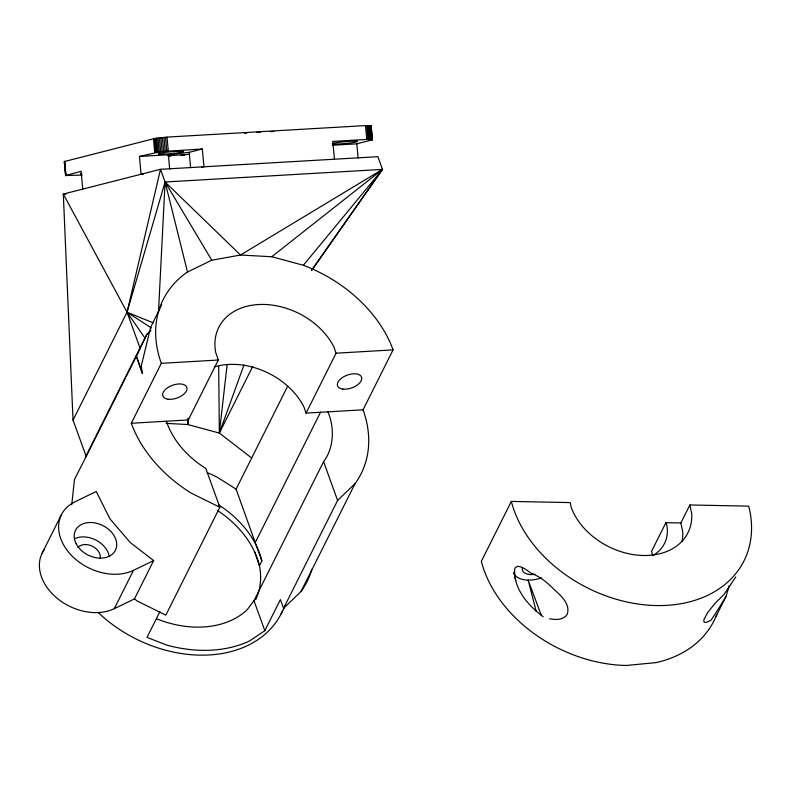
<?xml version="1.0" encoding="UTF-8"?>
<svg xmlns="http://www.w3.org/2000/svg" width="791" height="791" viewBox="0 0 791 791"><rect width="100%" height="100%" fill="white"/><g stroke="black" fill="none" stroke-linecap="round" stroke-linejoin="round"><path stroke-width="1.19" d="M187.764 419.606L187.734 424.54L219.344 433.063L251.686 457.999M158.477 312.405L165.092 181.999L160.514 169.304L63.31 194.052L73.029 420.08L86.209 456.447L74.483 479.435L71.754 504.599M188.1 418.39L187.734 424.54L166.11 423.343M188.317 418.409L187.734 424.54L188.525 418.429M227.155 364.503L219.344 433.063L252.813 366.243M715.904 616.634L725.99 596.493L729.213 585.785M139.117 350.779L140.225 348.574L127.044 312.218L160.514 169.304L377.88 156.687L382.468 169.393L165.092 181.999L127.044 312.218L73.029 420.08M243.974 364.958L219.344 433.063L218.682 366.371M161.641 304.871L150.695 327.227L141.322 365.669L142.113 373.204L136.309 355.97L146.997 334.118L150.952 330.302M85.299 457.327L146.997 334.118M86.209 456.447L125.344 378.296M126.441 376.091L138.02 352.984M42.111 553.255L61.322 514.901M44.504 549.3A47.796 35.358 26.6 0 0 56.468 597.709A47.796 35.358 26.6 0 0 114.29 608.675L134.46 598.906L137.169 600.982L165.813 615.151L219.839 507.278L191.185 493.109A127.47 94.277 26.6 0 1 131.306 423.254L161.315 363.326A127.47 94.277 26.6 0 1 187.497 271.995L165.092 181.999L240.513 255.018L271.758 256.749L303.368 265.272A127.47 94.277 26.6 0 1 393.068 349.879L363.059 409.807A127.47 94.277 26.6 0 1 355.05 483.608L301.035 591.47L283.583 608.319L280.419 599.558L264.817 630.714L249.432 641.026A118.699 87.801 26.6 0 1 166.555 645.001L146.997 637.408L159.911 611.621M363.059 409.807L306.068 413.11L336.076 353.191L333.911 346.972A65.327 48.32 26.6 0 0 259.072 304.505A65.327 48.32 26.6 0 0 215.745 352.638L218.316 360.024L188.298 419.942L131.306 423.254M114.29 608.675L133.501 570.321L153.662 560.552L130.357 542.656L109.939 518.827L96.235 491.498L74.829 501.87A47.796 35.358 26.6 0 0 69.282 552.998A47.796 35.358 26.6 0 0 133.501 570.321M134.46 598.906L153.662 560.552M255.671 599.726A89.62 66.286 26.6 0 0 259.468 565.792L261.87 560.997L236.084 489.164L287.519 386.453M255.374 542.339L320.582 412.141M156.489 618.73A89.62 66.286 26.6 0 0 247.059 609.871L253.98 600.715L323.598 461.677C334.069 447.726 334.613 427.634 327.968 411.844M283.583 608.319L337.599 500.446L355.05 483.608M281.121 613.856L285.482 605.145M511.342 501.415A127.47 94.277 26.6 0 0 656.223 605.55A127.47 94.277 26.6 0 0 748.711 506.141L689.871 504.965L691.73 513.824A64.773 47.905 26.6 0 1 640.839 555.401A64.773 47.905 26.6 0 1 571.151 507.209L570.192 502.592L511.342 501.415L481.333 561.343A127.47 94.277 26.6 0 0 626.215 665.478L656.046 662.621A127.47 94.277 26.6 0 0 716.775 614.469M689.871 504.965L680.873 522.95L665.923 522.653L651.517 551.416L652.595 554.985M725.99 596.493L722.331 602.544A55.508 3.085 -59.9 0 1 711.119 620.055L707.372 622.033L705.038 622.487L703.852 621.677L703.901 619.66L707.589 612.62L715.113 603.276L723.814 594.703L735.788 576.936M311.614 270.562L382.468 169.393L240.513 255.018L211.78 260.229L187.497 271.995M311.901 269.731L382.468 169.393L271.758 256.749M303.368 265.272L382.468 169.393M82.096 175.058L65.574 175.543L64.249 161.582L154.393 138.544L168.483 137.021L364.127 125.67L371.167 125.848L372.284 139.829L356.82 143.833L332.339 145.257M82.748 189.098L81.127 171.291L65.574 175.543M371.167 125.848L370.88 128.429M143.487 174.109L141.075 174.247L139.443 156.45L160.642 151.674L202.338 148.975L203.969 166.782L201.576 167.385M139.443 156.45L168.384 154.769L189.197 152.327L202.338 148.975M168.493 156.124L170.955 155.985M180.793 155.412L184.491 155.204M145.168 338.37L127.044 312.218L63.31 194.052L65.722 193.904M161.315 363.326L218.316 360.024M336.076 353.191L393.068 349.879M372.432 139.7L366.767 139.443L332.803 141.411L334.425 159.209M63.31 194.052L65.752 194.22M549.597 618.76C555.638 619.966 563.578 620.213 567.236 614.251C570.548 603.948 561.007 595.722 554.145 589.503C547.342 582.502 539.452 576.234 530.237 572.813C526.598 569.678 522.475 566.742 517.571 566.247L514.793 568.205C512.944 588.316 528.052 605.51 543.219 616.772M153.286 322.857L127.044 312.218L151.397 327.978M236.084 489.164L217.357 477.299A118.699 87.801 26.6 0 0 207.232 472.623M165.092 181.999L211.78 260.229M541.262 615.22L528.161 580.119L536.15 611.166M323.598 461.677L337.599 500.446M253.98 600.715L264.817 630.714M219.839 507.278L205.808 468.44C188.268 457.544 172.942 441.042 166.397 421.217M136.309 355.96L142.548 373.253M306.068 413.11L303.902 406.9A65.327 48.32 26.6 0 0 214.252 366.945M254.603 551.802L259.468 565.792A89.68 66.325 26.6 0 0 217.357 510.422M665.923 522.653L667.001 526.223A48.597 35.941 26.6 0 1 653.119 555.351M513.873 572.298L515.683 580.515M680.873 522.95L682.722 531.799A64.773 47.905 26.6 0 1 682.129 541.242M371.108 125.739L372.284 139.829M370.841 125.65L372.106 139.503M371.414 134.203L371.73 137.664M370.386 125.591L371.651 139.434M369.733 125.542L370.999 139.394M368.913 125.522L370.168 139.364M367.914 125.522L369.179 139.374M366.777 125.551L368.033 139.394M365.501 125.601L366.767 139.443M356.82 143.833L358.115 158.081M189.197 152.327L190.611 167.751M167.03 137.11L168.285 150.962M168.384 154.769L169.679 169.007M165.507 137.229L166.772 151.071M163.955 137.357L165.22 151.2M162.402 137.505L163.668 151.348M160.87 137.664L162.135 151.506M159.377 137.832L160.642 151.674M157.963 138.01L159.228 151.852M156.648 138.188L157.913 152.03M155.451 138.366L156.717 152.218M154.393 138.544L155.659 152.396M153.494 138.722L154.749 152.564M64.743 161.315L66.009 175.167M64.674 162.936L65.307 169.857M65.515 172.171L65.831 175.632M64.397 161.463L65.663 175.305M311.852 569.362A127.47 94.277 26.6 0 1 301.035 591.47M282.664 610.603A118.699 87.801 26.6 0 1 98.282 612.6M218.741 504.974A89.68 66.325 26.6 0 1 261.87 560.997M189.652 154.294A113.528 8.246 -5.2 0 1 167.534 155.698M244.567 133.234A113.528 8.246 -5.2 0 1 246.95 133.066M256.719 132.404A113.528 8.246 -5.2 0 1 260.486 132.166M270.285 131.613A113.528 8.246 -5.2 0 1 273.834 131.435M332.309 143.606A12.715 0.92 -5.2 0 1 350.967 141.253A12.715 0.92 -5.2 0 1 353.102 142.568A12.715 0.92 -5.2 0 1 332.981 144.031M81.799 173.961A12.745 0.929 -5.2 0 1 81.078 173.318M534.914 574.276A12.745 7.218 -14.4 0 1 522.456 567.849M541.41 577.835A21.911 12.399 -14.4 0 1 513.794 573.168M77.983 547.362A12.745 9.433 26.6 0 1 92.379 546.235A12.745 9.433 26.6 0 1 100.289 558.387M74.581 538.72A22.306 16.502 26.6 0 1 109.188 555.885M342.859 389.083A12.745 6.773 -19.9 0 0 361.754 378.859A12.745 6.773 -19.9 0 0 344.085 376.546A12.745 6.773 -19.9 0 0 342.859 389.083M168.097 399.218A12.745 6.773 -19.9 0 0 186.992 389.004A12.745 6.773 -19.9 0 0 169.333 386.69A12.745 6.773 -19.9 0 0 168.097 399.218M163.796 154.126A12.745 0.929 -5.2 0 0 183.561 151.625A12.745 0.929 -5.2 0 0 165.329 152.386A12.745 0.929 -5.2 0 0 163.796 154.126M76.163 543.773A22.306 16.502 26.6 0 0 112.856 553.73A22.306 16.502 26.6 0 0 97.313 523.454A22.306 16.502 26.6 0 0 76.163 543.773"/></g></svg>
